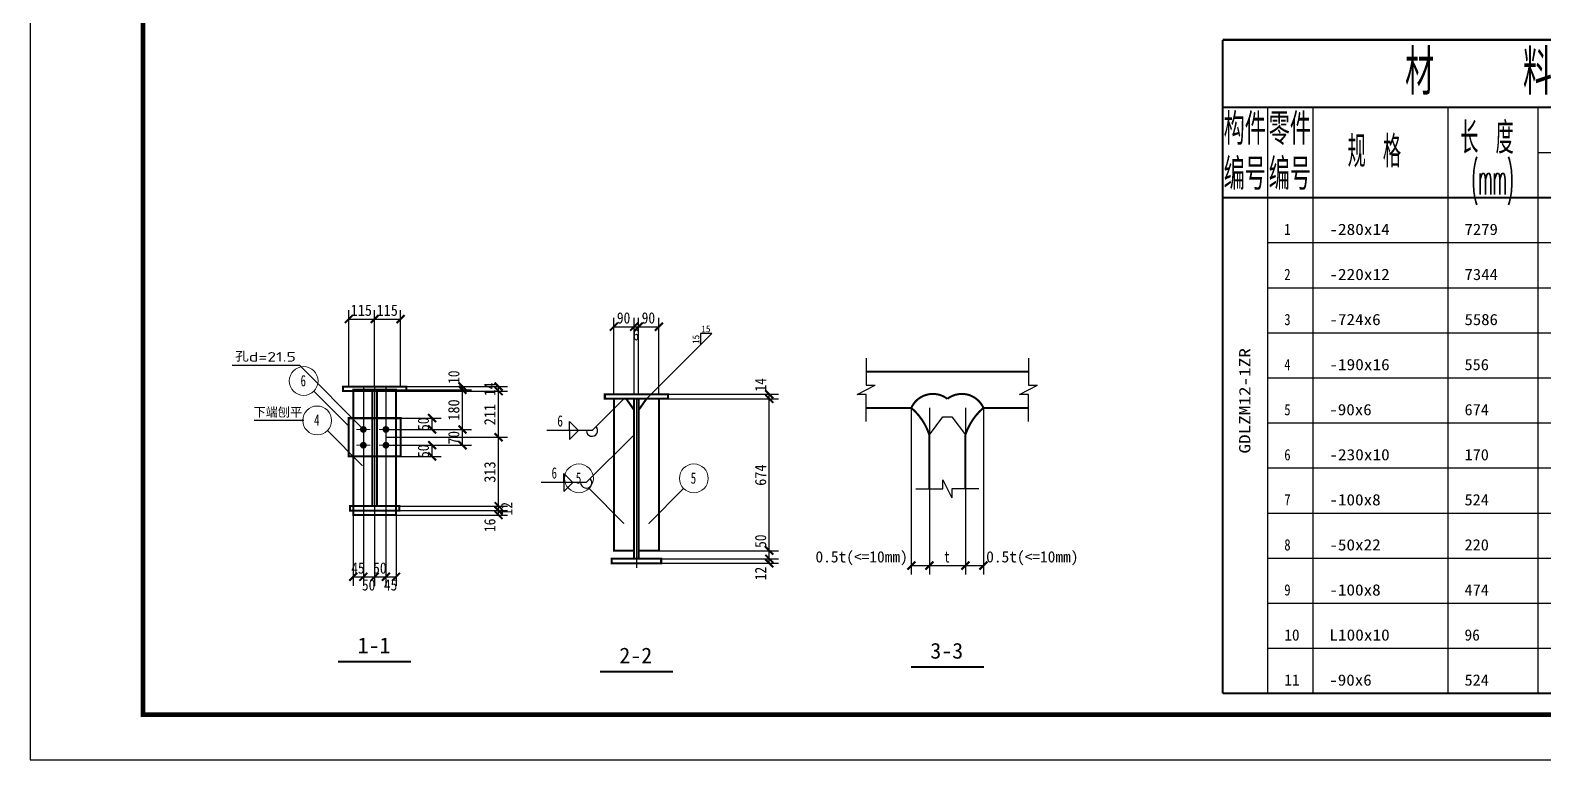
# Model space of a CAD drawing. Extents: x 69728788 to 150163257, y 20675998 to 43663798.
# Drawn here: x 75041786 to 75075370, y 20762739 to 20778925 of the extents above; entities that cross this region are included whole.
import ezdxf
from ezdxf.enums import TextEntityAlignment as Align

# ---------------------------------------------------------------- set-up
doc = ezdxf.new("R2010")
doc.units = 0
doc.header["$LTSCALE"] = 1000
doc.header["$MEASUREMENT"] = 0
doc.linetypes.add('2', pattern=[16, 12.5, -1.5, 0.5, -1.5])
doc.linetypes.add('5', pattern=[5.6, 2, -0.8, 2, -0.8])
for name, color, linetype in [('10', 7, 'CONTINUOUS'), ('320', 2, 'CONTINUOUS'), ('PUB_TITLE', 4, 'CONTINUOUS'), ('尺寸标注', 253, 'CONTINUOUS'), ('焊缝标注', 253, 'CONTINUOUS'), ('螺栓孔标注', 253, 'CONTINUOUS'), ('详图符号', 253, '2'), ('轴线__尺寸数字', 4, 'CONTINUOUS')]:
    doc.layers.add(name, color=color, linetype=linetype)
doc.layers.add('编号标注', color=9, linetype='CONTINUOUS', lineweight=18)
doc.styles.add('HZ', font='txt', dxfattribs={"width": 0.7, "height": 5, "bigfont": 'STF:宋体'})
doc.styles.add('PkpmHz', font='Pkpmeng', dxfattribs={"width": 0.7, "bigfont": 'hztxt'})

msp = doc.modelspace()

# ---------------------------------------------------------------- linework, layer by layer
at = {"layer": '10', "color": 253}
for p, q in [((75055460.6, 20770747.8), (75056660.6, 20771947.8)), ((75056660.6, 20771947.8), (75056908, 20772195.3)), ((75056908, 20772195.3), (75056660.6, 20772195.3)), ((75056660.6, 20772195.3), (75056660.6, 20771947.8))]:
    msp.add_line(p, q, dxfattribs=at)
at = {"layer": '10', "const_width": 45}
for points in [[(75048618, 20764917.8), (75050238, 20764917.8)], [(75061326.3, 20764796.6), (75062946.3, 20764796.6)], [(75054425.6, 20764691.9), (75056045.6, 20764691.9)]]:
    msp.add_lwpolyline(points, dxfattribs=at)
at = {"layer": '320', "color": 253}
msp.add_line((75047853, 20770267.8), (75046753, 20770267.8), dxfattribs=at)
at = {"layer": '320', "color": 2, "linetype": '5'}
for p, q in [((75061736.3, 20769946.6), (75062036.3, 20770346.6)), ((75062036.3, 20770346.6), (75062236.3, 20770346.6)), ((75062236.3, 20770346.6), (75062536.3, 20769946.6))]:
    msp.add_line(p, q, dxfattribs=at)
at = {"layer": '320', "const_width": 45}
for points in [[(75048728, 20771017.8), (75050128, 20771017.8), (75050128, 20770917.8), (75048728, 20770917.8), (75048728, 20771017.8)], [(75048953, 20770947.8), (75049903, 20770947.8), (75049903, 20768167.8), (75048953, 20768167.8), (75048953, 20770947.8)], [(75048953, 20770917.8), (75049903, 20770917.8)], [(75049378, 20770917.8), (75049478, 20770917.8), (75049478, 20768367.8), (75049378, 20768367.8), (75049378, 20770917.8)], [(75054535.6, 20770847.8), (75055935.6, 20770847.8), (75055935.6, 20770747.8), (75054535.6, 20770747.8), (75054535.6, 20770847.8)], [(75054735.6, 20770747.8), (75055010.6, 20770747.8), (75055185.6, 20770497.8), (75055185.6, 20767377.8), (75054735.6, 20767377.8), (75054735.6, 20770747.8)], [(75055185.6, 20770747.8), (75055285.6, 20770747.8), (75055285.6, 20767197.8), (75055185.6, 20767197.8), (75055185.6, 20770747.8)], [(75055285.6, 20770497.8), (75055460.6, 20770747.8), (75055735.6, 20770747.8), (75055735.6, 20767377.8), (75055285.6, 20767377.8), (75055285.6, 20770497.8)], [(75048853, 20770317.8), (75050003, 20770317.8), (75050003, 20769467.8), (75048853, 20769467.8), (75048853, 20770317.8)], [(75048953, 20770317.8), (75048953, 20769467.8)], [(75049903, 20770317.8), (75049903, 20769467.8)], [(75048878, 20768367.8), (75049978, 20768367.8), (75049978, 20768267.8), (75048878, 20768267.8), (75048878, 20768367.8)], [(75054685.6, 20767197.8), (75055785.6, 20767197.8), (75055785.6, 20767097.8), (75054685.6, 20767097.8), (75054685.6, 20767197.8)]]:
    msp.add_lwpolyline(points, dxfattribs=at)
at = {"layer": 'PUB_TITLE'}
msp.add_lwpolyline([(75041786, 20762739), (75130986, 20762739), (75130986, 20804739), (75041786, 20804739)], close=True, dxfattribs=at)
at = {"layer": 'PUB_TITLE', "const_width": 100}
msp.add_lwpolyline([(75044286, 20763739), (75129986, 20763739), (75129986, 20803739), (75044286, 20803739)], close=True, dxfattribs=at)
at = {"layer": '尺寸标注'}
for p, q in [((75048853, 20771017.8), (75048853, 20772717.8)), ((75049428, 20771017.8), (75049428, 20772717.8)), ((75049428, 20771017.8), (75049428, 20772717.8)), ((75050003, 20771017.8), (75050003, 20772717.8)), ((75054735.6, 20770847.8), (75054735.6, 20772547.8)), ((75055185.6, 20770847.8), (75055185.6, 20772547.8)), ((75055185.6, 20770847.8), (75055185.6, 20772547.8)), ((75055285.6, 20770847.8), (75055285.6, 20772547.8)), ((75055285.6, 20770847.8), (75055285.6, 20772547.8)), ((75055735.6, 20770847.8), (75055735.6, 20772547.8)), ((75048853, 20772517.8), (75049428, 20772517.8)), ((75049428, 20772517.8), (75050003, 20772517.8)), ((75054735.6, 20772347.8), (75055185.6, 20772347.8)), ((75055185.6, 20772347.8), (75055285.6, 20772347.8)), ((75055285.6, 20772347.8), (75055735.6, 20772347.8)), ((75049678, 20771017.8), (75051578, 20771017.8)), ((75049678, 20771017.8), (75052378, 20771017.8)), ((75049678, 20770947.8), (75051578, 20770947.8)), ((75049678, 20770947.8), (75051578, 20770947.8)), ((75049678, 20770917.8), (75052378, 20770917.8)), ((75049678, 20770917.8), (75052378, 20770917.8)), ((75051378, 20770947.8), (75051378, 20771017.8)), ((75051378, 20770067.8), (75051378, 20770947.8)), ((75052178, 20770917.8), (75052178, 20771017.8)), ((75052178, 20769892.8), (75052178, 20770917.8)), ((75055685.6, 20770847.8), (75058385.6, 20770847.8)), ((75055685.6, 20770747.8), (75058385.6, 20770747.8)), ((75055685.6, 20770747.8), (75058385.6, 20770747.8)), ((75058185.6, 20770747.8), (75058185.6, 20770847.8)), ((75058185.6, 20767377.8), (75058185.6, 20770747.8)), ((75061336.3, 20770546.6), (75061336.3, 20766846.6)), ((75061736.3, 20770546.6), (75061736.3, 20766846.6)), ((75061736.3, 20770546.6), (75061736.3, 20766846.6)), ((75062536.3, 20770546.6), (75062536.3, 20766846.6)), ((75062536.3, 20770546.6), (75062536.3, 20766846.6)), ((75062936.3, 20770546.6), (75062936.3, 20766846.6)), ((75050003, 20770317.8), (75050903, 20770317.8)), ((75050703, 20770067.8), (75050703, 20770317.8)), ((75049678, 20770067.8), (75051578, 20770067.8)), ((75049678, 20770067.8), (75051578, 20770067.8)), ((75049678, 20769892.8), (75052378, 20769892.8)), ((75049678, 20769892.8), (75052378, 20769892.8)), ((75050003, 20770067.8), (75050903, 20770067.8)), ((75051378, 20769717.8), (75051378, 20770067.8)), ((75052178, 20768367.8), (75052178, 20769892.8)), ((75049678, 20769717.8), (75051578, 20769717.8)), ((75050003, 20769717.8), (75050903, 20769717.8)), ((75050703, 20769467.8), (75050703, 20769717.8)), ((75050003, 20769467.8), (75050903, 20769467.8)), ((75048953, 20768297.8), (75048953, 20766597.8)), ((75049178, 20768297.8), (75049178, 20766597.8)), ((75049178, 20768297.8), (75049178, 20766597.8)), ((75049428, 20768297.8), (75049428, 20766597.8)), ((75049428, 20768297.8), (75049428, 20766597.8)), ((75049678, 20768367.8), (75052378, 20768367.8)), ((75049678, 20768367.8), (75052378, 20768367.8)), ((75049678, 20768297.8), (75049678, 20766597.8)), ((75049678, 20768297.8), (75049678, 20766597.8)), ((75049678, 20768267.8), (75052378, 20768267.8)), ((75049678, 20768267.8), (75052378, 20768267.8)), ((75049903, 20768297.8), (75049903, 20766597.8)), ((75052178, 20768267.8), (75052178, 20768367.8)), ((75052178, 20768167.8), (75052178, 20768267.8)), ((75049678, 20768167.8), (75052378, 20768167.8)), ((75055685.6, 20767377.8), (75058385.6, 20767377.8)), ((75055685.6, 20767377.8), (75058385.6, 20767377.8)), ((75055685.6, 20767197.8), (75058385.6, 20767197.8)), ((75055685.6, 20767197.8), (75058385.6, 20767197.8)), ((75058185.6, 20767197.8), (75058185.6, 20767377.8)), ((75058185.6, 20767097.8), (75058185.6, 20767197.8)), ((75055685.6, 20767097.8), (75058385.6, 20767097.8)), ((75061336.3, 20767046.6), (75061736.3, 20767046.6)), ((75061736.3, 20767046.6), (75062536.3, 20767046.6)), ((75062536.3, 20767046.6), (75062936.3, 20767046.6)), ((75048953, 20766797.8), (75049178, 20766797.8)), ((75049178, 20766797.8), (75049428, 20766797.8)), ((75049428, 20766797.8), (75049678, 20766797.8)), ((75049678, 20766797.8), (75049903, 20766797.8))]:
    msp.add_line(p, q, dxfattribs=at)
at = {"layer": '尺寸标注', "const_width": 45}
for points in [[(75048764.6, 20772429.5), (75048941.4, 20772606.2)], [(75049339.6, 20772429.5), (75049516.4, 20772606.2)], [(75049339.6, 20772429.5), (75049516.4, 20772606.2)], [(75049914.6, 20772429.5), (75050091.4, 20772606.2)], [(75054647.2, 20772259.4), (75054823.9, 20772436.2)], [(75055097.2, 20772259.4), (75055273.9, 20772436.2)], [(75055097.2, 20772259.4), (75055273.9, 20772436.2)], [(75055197.2, 20772259.4), (75055373.9, 20772436.2)], [(75055197.2, 20772259.4), (75055373.9, 20772436.2)], [(75055647.2, 20772259.4), (75055823.9, 20772436.2)], [(75051289.6, 20771106.2), (75051466.4, 20770929.5)], [(75051289.6, 20771036.2), (75051466.4, 20770859.5)], [(75051289.6, 20771036.2), (75051466.4, 20770859.5)], [(75052089.6, 20771106.2), (75052266.4, 20770929.5)], [(75052089.6, 20771006.2), (75052266.4, 20770829.5)], [(75052089.6, 20771006.2), (75052266.4, 20770829.5)], [(75058097.2, 20770936.2), (75058273.9, 20770759.4)], [(75058097.2, 20770836.2), (75058273.9, 20770659.4)], [(75058097.2, 20770836.2), (75058273.9, 20770659.4)], [(75050614.6, 20770406.2), (75050791.4, 20770229.5)], [(75050614.6, 20770156.2), (75050791.4, 20769979.5)], [(75051289.6, 20770156.2), (75051466.4, 20769979.5)], [(75051289.6, 20770156.2), (75051466.4, 20769979.5)], [(75052089.6, 20769981.2), (75052266.4, 20769804.5)], [(75052089.6, 20769981.2), (75052266.4, 20769804.5)], [(75050614.6, 20769806.2), (75050791.4, 20769629.5)], [(75050614.6, 20769556.2), (75050791.4, 20769379.5)], [(75051289.6, 20769806.2), (75051466.4, 20769629.5)], [(75052089.6, 20768456.2), (75052266.4, 20768279.5)], [(75052089.6, 20768456.2), (75052266.4, 20768279.5)], [(75052089.6, 20768356.2), (75052266.4, 20768179.5)], [(75052089.6, 20768356.2), (75052266.4, 20768179.5)], [(75052089.6, 20768256.2), (75052266.4, 20768079.5)], [(75058097.2, 20767466.2), (75058273.9, 20767289.4)], [(75058097.2, 20767466.2), (75058273.9, 20767289.4)], [(75058097.2, 20767286.2), (75058273.9, 20767109.4)], [(75058097.2, 20767286.2), (75058273.9, 20767109.4)], [(75058097.2, 20767186.2), (75058273.9, 20767009.4)], [(75048864.6, 20766709.5), (75049041.4, 20766886.2)], [(75049089.6, 20766709.5), (75049266.4, 20766886.2)], [(75049089.6, 20766709.5), (75049266.4, 20766886.2)], [(75049339.6, 20766709.5), (75049516.4, 20766886.2)], [(75049339.6, 20766709.5), (75049516.4, 20766886.2)], [(75049589.6, 20766709.5), (75049766.4, 20766886.2)], [(75049589.6, 20766709.5), (75049766.4, 20766886.2)], [(75049814.6, 20766709.5), (75049991.4, 20766886.2)], [(75061247.9, 20766958.2), (75061424.7, 20767135)], [(75061647.9, 20766958.2), (75061824.7, 20767135)], [(75061647.9, 20766958.2), (75061824.7, 20767135)], [(75062447.9, 20766958.2), (75062624.7, 20767135)], [(75062447.9, 20766958.2), (75062624.7, 20767135)], [(75062847.9, 20766958.2), (75063024.7, 20767135)]]:
    msp.add_lwpolyline(points, dxfattribs=at)
at = {"layer": '焊缝标注'}
for p, q in [((75054960.6, 20770747.8), (75054252, 20770042.1)), ((75053952, 20770042.1), (75053752, 20770242.1)), ((75053752, 20770042.1), (75053752, 20770242.1)), ((75054252, 20770042.1), (75053252, 20770042.1)), ((75053952, 20770042.1), (75053752, 20769842.1)), ((75053752, 20770042.1), (75053752, 20769842.1)), ((75055185.6, 20769947.8), (75054122.8, 20768889.3)), ((75054122.8, 20768889.3), (75053122.8, 20768889.3)), ((75053822.8, 20768889.3), (75053622.8, 20769089.3)), ((75053622.8, 20768889.3), (75053622.8, 20769089.3)), ((75053822.8, 20768889.3), (75053622.8, 20768689.3)), ((75053622.8, 20768889.3), (75053622.8, 20768689.3))]:
    msp.add_line(p, q, dxfattribs=at)
at = {"layer": '焊缝标注', "const_width": 75}
for points in [[(75049215.5, 20770067.8, 1), (75049140.5, 20770067.8, 1), (75049215.5, 20770067.8, 1)], [(75049215.5, 20770067.8, 1), (75049140.5, 20770067.8, 1), (75049215.5, 20770067.8, 1)], [(75049715.5, 20770067.8, 1), (75049640.5, 20770067.8, 1), (75049715.5, 20770067.8, 1)], [(75049715.5, 20770067.8, 1), (75049640.5, 20770067.8, 1), (75049715.5, 20770067.8, 1)], [(75049215.5, 20769717.8, 1), (75049140.5, 20769717.8, 1), (75049215.5, 20769717.8, 1)], [(75049215.5, 20769717.8, 1), (75049140.5, 20769717.8, 1), (75049215.5, 20769717.8, 1)], [(75049715.5, 20769717.8, 1), (75049640.5, 20769717.8, 1), (75049715.5, 20769717.8, 1)], [(75049715.5, 20769717.8, 1), (75049640.5, 20769717.8, 1), (75049715.5, 20769717.8, 1)]]:
    msp.add_lwpolyline(points, format="xyb", dxfattribs=at)
at = {"layer": '焊缝标注'}
for centre in [(75054252, 20770042.1), (75054122.8, 20768889.3)]:
    msp.add_arc(centre, 125, 180, 44.88593, dxfattribs=at)
for points in [[(75054960.6, 20770747.8), (75054879.1, 20770687.9), (75054900.3, 20770666.6)], [(75055185.6, 20769947.8), (75055104.1, 20769887.9), (75055125.3, 20769866.6)]]:
    msp.add_solid(points, dxfattribs=at)
at = {"layer": '编号标注'}
for p, q in [((75048853, 20770142.8), (75048079.3, 20770916.6)), ((75049178, 20770217.8), (75049178, 20769917.8)), ((75049678, 20770217.8), (75049678, 20769917.8)), ((75049153, 20769267.8), (75048379.3, 20770041.6)), ((75049028, 20770067.8), (75049328, 20770067.8)), ((75049178, 20769867.8), (75049178, 20769567.8)), ((75049528, 20770067.8), (75049828, 20770067.8)), ((75049678, 20769867.8), (75049678, 20769567.8)), ((75049028, 20769717.8), (75049328, 20769717.8)), ((75049528, 20769717.8), (75049828, 20769717.8)), ((75054960.6, 20767982.8), (75054186.8, 20768756.5)), ((75055510.6, 20767982.8), (75056284.3, 20768756.5))]:
    msp.add_line(p, q, dxfattribs=at)
at = {"layer": '编号标注', "const_width": 10}
for points in [[(75048858, 20770142.8, 1), (75048848, 20770142.8, 1), (75048858, 20770142.8, 1)], [(75049158, 20769267.8, 1), (75049148, 20769267.8, 1), (75049158, 20769267.8, 1)], [(75054965.6, 20767982.8, 1), (75054955.6, 20767982.8, 1), (75054965.6, 20767982.8, 1)], [(75055515.6, 20767982.8, 1), (75055505.6, 20767982.8, 1), (75055515.6, 20767982.8, 1)]]:
    msp.add_lwpolyline(points, format="xyb", dxfattribs=at)
at = {"layer": '编号标注'}
for centre in [(75047853, 20771142.8), (75048153, 20770267.8), (75053960.6, 20768982.8), (75056510.6, 20768982.8)]:
    msp.add_circle(centre, 320, dxfattribs=at)
at = {"layer": '螺栓孔标注'}
for p, q in [((75047765.5, 20771483.7), (75046265.5, 20771483.7)), ((75049178, 20770067.8), (75047765.5, 20771483.7))]:
    msp.add_line(p, q, dxfattribs=at)
at = {"layer": '螺栓孔标注', "const_width": 10}
msp.add_lwpolyline([(75049183, 20770067.8, 1), (75049173, 20770067.8, 1), (75049183, 20770067.8, 1)], format="xyb", dxfattribs=at)
at = {"layer": '详图符号'}
for p, q in [((75060336.3, 20771646.6), (75060336.3, 20771046.6)), ((75063936.3, 20771646.6), (75063936.3, 20771046.6)), ((75049178, 20771017.8), (75049178, 20768267.8)), ((75049428, 20771017.8), (75049428, 20768267.8)), ((75049678, 20771017.8), (75049678, 20768267.8)), ((75060136.3, 20770846.6), (75060536.3, 20771046.6)), ((75060336.3, 20771046.6), (75060536.3, 20771046.6)), ((75063736.3, 20770846.6), (75064136.3, 20771046.6)), ((75063936.3, 20771046.6), (75064136.3, 20771046.6)), ((75055235.6, 20770747.8), (75055235.6, 20766997.8)), ((75060336.3, 20770846.6), (75060136.3, 20770846.6)), ((75060336.3, 20770246.6), (75060336.3, 20770846.6)), ((75063936.3, 20770846.6), (75063736.3, 20770846.6)), ((75063936.3, 20770246.6), (75063936.3, 20770846.6)), ((75062036.3, 20768746.6), (75062036.3, 20768946.6)), ((75062036.3, 20768946.6), (75062236.3, 20768546.6)), ((75061436.3, 20768746.6), (75062036.3, 20768746.6)), ((75062836.3, 20768746.6), (75062236.3, 20768746.6)), ((75062236.3, 20768746.6), (75062236.3, 20768546.6))]:
    msp.add_line(p, q, dxfattribs=at)
at = {"layer": '详图符号', "color": 2, "const_width": 45}
for points in [[(75060336.3, 20771346.6), (75063936.3, 20771346.6)], [(75060336.3, 20770546.6), (75061336.3, 20770546.6)], [(75062936.3, 20770546.6), (75063936.3, 20770546.6)], [(75061736.3, 20769946.6), (75061736.3, 20768746.6)], [(75062536.3, 20769946.6), (75062536.3, 20768746.6)]]:
    msp.add_lwpolyline(points, dxfattribs=at)
at = {"layer": '详图符号', "const_width": 45}
for points in [[(75062136.3, 20770746.6, 0.4850713), (75061336.3, 20770546.6, 0.4850713)], [(75062936.3, 20770546.6, 0.4850713), (75062136.3, 20770746.6, 0.4850713)], [(75061736.3, 20769946.6, 0.1386751), (75061336.3, 20770546.6, 0.1386751)], [(75062936.3, 20770546.6, 0.1386751), (75062536.3, 20769946.6, 0.1386751)]]:
    msp.add_lwpolyline(points, format="xyb", dxfattribs=at)
at = {"layer": '轴线__尺寸数字'}
for p, q in [((75069242.4, 20777212.6), (75069242.4, 20776212.6)), ((75070242.4, 20777212.6), (75070242.4, 20776212.6)), ((75073242.4, 20777212.6), (75073242.4, 20776212.6)), ((75075242.4, 20777212.6), (75075242.4, 20776212.6)), ((75069242.4, 20776212.6), (75069242.4, 20775212.6)), ((75070242.4, 20776212.6), (75070242.4, 20775212.6)), ((75073242.4, 20776212.6), (75073242.4, 20775212.6)), ((75075242.4, 20776212.6), (75084242.4, 20776212.6)), ((75075242.4, 20776212.6), (75075242.4, 20775212.6)), ((75068242.4, 20775212.6), (75085242.4, 20775212.6)), ((75069242.4, 20775212.6), (75069242.4, 20764212.6)), ((75070242.4, 20775212.6), (75070242.4, 20764212.6)), ((75073242.4, 20775212.6), (75073242.4, 20764212.6)), ((75075242.4, 20775212.6), (75075242.4, 20764212.6)), ((75069242.4, 20774212.6), (75081742.4, 20774212.6)), ((75069242.4, 20773212.6), (75081742.4, 20773212.6)), ((75069242.4, 20772212.6), (75081742.4, 20772212.6)), ((75069242.4, 20771212.6), (75081742.4, 20771212.6)), ((75069242.4, 20770212.6), (75081742.4, 20770212.6)), ((75069242.4, 20769212.6), (75081742.4, 20769212.6)), ((75069242.4, 20768212.6), (75081742.4, 20768212.6)), ((75069242.4, 20767212.6), (75081742.4, 20767212.6)), ((75069242.4, 20766212.6), (75081742.4, 20766212.6)), ((75069242.4, 20765212.6), (75081742.4, 20765212.6)), ((75069242.4, 20764212.6), (75081742.4, 20764212.6))]:
    msp.add_line(p, q, dxfattribs=at)
at = {"layer": '轴线__尺寸数字', "const_width": 45}
for points in [[(75068242.4, 20778712.6), (75085242.4, 20778712.6)], [(75068242.4, 20778712.6), (75068242.4, 20777212.6)], [(75068242.4, 20777212.6), (75085242.4, 20777212.6)], [(75068242.4, 20777212.6), (75068242.4, 20776212.6)], [(75068242.4, 20776212.6), (75068242.4, 20775212.6)], [(75068242.4, 20775212.6), (75085242.4, 20775212.6)], [(75068242.4, 20775212.6), (75068242.4, 20764212.6)], [(75068242.4, 20764212.6), (75085242.4, 20764212.6)]]:
    msp.add_lwpolyline(points, dxfattribs=at)

# ---------------------------------------------------------------- texts
at = {"layer": '10', "color": 253, "width": 1.178672}
msp.add_text('15', height=150, dxfattribs=at).set_placement((75056676.3, 20772224.8), (75056880.3, 20772224.8), align=Align.FIT)
at = {"layer": '10', "color": 253, "width": 1.178663}
msp.add_text('15', height=150, rotation=90, dxfattribs=at).set_placement((75056631.1, 20771963.6), (75056631.1, 20772167.6), align=Align.FIT)
at = {"layer": '10'}
for s, width, p, p2 in [('1-1', 1.152218, (75049050, 20765103.3), (75049779, 20765103.3)), ('2-2', 0.902572, (75054857.6, 20764877.4), (75055586.6, 20764877.4)), ('3-3', 0.902572, (75061758.3, 20764982.1), (75062487.3, 20764982.1))]:
    msp.add_text(s, height=350, dxfattribs=dict(at, width=width)).set_placement(p, p2, align=Align.FIT)
at = {"layer": '尺寸标注'}
for s, width, p, p2 in [('115', 1.068259, (75048895.5, 20772587.8), (75049368, 20772587.8)), ('115', 1.068259, (75049470.5, 20772587.8), (75049943, 20772587.8)), ('90', 0.910002, (75054803.1, 20772417.8), (75055100.6, 20772417.8)), ('90', 0.910002, (75055353.1, 20772417.8), (75055650.6, 20772417.8)), ('6', 0.980005, (75055165.6, 20772042.8), (75055288.1, 20772042.8)), ('0.5t(<=10mm)', 0.963529, (75059210.1, 20767116.6), (75061257.6, 20767116.6)), ('t', 1.592498, (75062066.3, 20767116.6), (75062188.8, 20767116.6)), ('0.5t(<=10mm)', 0.963529, (75062997.6, 20767116.6), (75065045.1, 20767116.6)), ('45', 0.909997, (75048908, 20766867.8), (75049205.5, 20766867.8)), ('50', 0.909997, (75049395.5, 20766867.8), (75049693, 20766867.8)), ('50', 0.909997, (75049145.5, 20766492.8), (75049443, 20766492.8)), ('45', 0.909997, (75049633, 20766492.8), (75049930.5, 20766492.8))]:
    msp.add_text(s, height=250, dxfattribs=dict(at, width=width)).set_placement(p, p2, align=Align.FIT)
for s, width, p, p2 in [('10', 1.03133, (75051308, 20771079.1), (75051308, 20771376.6)), ('14', 0.998061, (75058115.6, 20770909.1), (75058115.6, 20771206.6)), ('14', 0.998061, (75052108, 20770810.3), (75052108, 20771107.8)), ('180', 0.982801, (75051308, 20770262.8), (75051308, 20770735.3)), ('211', 1.198534, (75052108, 20770160.3), (75052108, 20770632.8)), ('50', 0.909997, (75050633, 20770035.3), (75050633, 20770332.8)), ('70', 0.909997, (75051308, 20769735.3), (75051308, 20770032.8)), ('50', 0.909997, (75050633, 20769435.3), (75050633, 20769732.8)), ('313', 0.982798, (75052108, 20768885.3), (75052108, 20769357.8)), ('674', 0.893456, (75058115.6, 20768817.8), (75058115.6, 20769290.3)), ('12', 1.03133, (75052483, 20768160.3), (75052483, 20768457.8)), ('16', 1.066893, (75052108, 20767791.6), (75052108, 20768089.1)), ('50', 0.909997, (75058115.6, 20767439.1), (75058115.6, 20767736.6)), ('12', 1.03133, (75058115.6, 20766721.6), (75058115.6, 20767019.1))]:
    msp.add_text(s, height=250, rotation=90, dxfattribs=dict(at, width=width)).set_placement(p, p2, align=Align.FIT)
at = {"layer": '焊缝标注', "style": 'PkpmHz'}
for s, width, p, p2 in [('孔d=21.5', 1.235802, (75046333, 20771573.7), (75047680.5, 20771573.7)), ('下端刨平', 1.311737, (75046742, 20770333.8), (75047820, 20770333.8))]:
    msp.add_text(s, height=210, dxfattribs=dict(at, width=width)).set_placement(p, p2, align=Align.FIT)
at = {"layer": '焊缝标注', "width": 0.980005}
for p, p2 in [((75053482, 20770132.1), (75053604.5, 20770132.1)), ((75053352.8, 20768979.3), (75053475.3, 20768979.3))]:
    msp.add_text('6', height=250, dxfattribs=at).set_placement(p, p2, align=Align.FIT)
at = {"layer": '编号标注'}
for s, width, p, p2 in [('6', 0.979993, (75047783, 20771025.3), (75047905.5, 20771025.3)), ('4', 0.849327, (75048083, 20770150.3), (75048205.5, 20770150.3)), ('5', 0.910005, (75053890.6, 20768865.3), (75054013.1, 20768865.3)), ('5', 0.910005, (75056440.6, 20768865.3), (75056563.1, 20768865.3))]:
    msp.add_text(s, height=250, dxfattribs=dict(at, width=width)).set_placement(p, p2, align=Align.FIT)
at = {"layer": '轴线__尺寸数字', "style": 'HZ'}
for s, height, width, p, p2 in [('材   料   表', 1000, 0.688477, (75072292.4, 20777492.6), (75078167.4, 20777492.6)), ('构件', 700, 0.470843, (75068267.4, 20776383.6), (75069204.9, 20776383.6)), ('零件', 700, 0.470843, (75069267.4, 20776383.6), (75070204.9, 20776383.6)), ('长 度', 700, 0.477121, (75073517.4, 20776183.6), (75074704.9, 20776183.6)), ('规 格', 700, 0.477121, (75071017.4, 20775883.6), (75072204.9, 20775883.6)), ('编号', 700, 0.470843, (75068267.4, 20775383.6), (75069204.9, 20775383.6)), ('编号', 700, 0.470843, (75069267.4, 20775383.6), (75070204.9, 20775383.6)), ('(mm)', 700, 0.470843, (75073767.4, 20775283.6), (75074704.9, 20775283.6))]:
    msp.add_text(s, height=height, dxfattribs=dict(at, width=width)).set_placement(p, p2, align=Align.FIT)
at = {"layer": '轴线__尺寸数字'}
for s, width, p, p2 in [('1', 2.911924, (75069612.4, 20774382.6), (75069752.4, 20774382.6)), ('-280x14', 1.039997, (75070612.4, 20774382.6), (75071952.4, 20774382.6)), ('7279', 1.054241, (75073612.4, 20774382.6), (75074352.4, 20774382.6)), ('2', 1.039973, (75069612.4, 20773382.6), (75069752.4, 20773382.6)), ('-220x12', 1.047817, (75070612.4, 20773382.6), (75071952.4, 20773382.6)), ('7344', 1.026128, (75073612.4, 20773382.6), (75074352.4, 20773382.6)), ('3', 1.039973, (75069612.4, 20772382.6), (75069752.4, 20772382.6)), ('-724x6', 1.022066, (75070612.4, 20772382.6), (75071752.4, 20772382.6)), ('5586', 1.054241, (75073612.4, 20772382.6), (75074352.4, 20772382.6)), ('4', 0.970641, (75069612.4, 20771382.6), (75069752.4, 20771382.6)), ('-190x16', 1.088747, (75070612.4, 20771382.6), (75071952.4, 20771382.6)), ('556', 1.059615, (75073612.4, 20771382.6), (75074152.4, 20771382.6)), ('5', 1.039973, (75069612.4, 20770382.6), (75069752.4, 20770382.6)), ('-90x6', 1.018329, (75070612.4, 20770382.6), (75071552.4, 20770382.6)), ('674', 1.021084, (75073612.4, 20770382.6), (75074152.4, 20770382.6)), ('6', 1.119971, (75069612.4, 20769382.6), (75069752.4, 20769382.6)), ('-230x10', 1.047817, (75070612.4, 20769382.6), (75071952.4, 20769382.6)), ('170', 1.123192, (75073612.4, 20769382.6), (75074152.4, 20769382.6)), ('7', 1.039973, (75069612.4, 20768382.6), (75069752.4, 20768382.6)), ('-100x8', 1.0492, (75070612.4, 20768382.6), (75071752.4, 20768382.6)), ('524', 1.021084, (75073612.4, 20768382.6), (75074152.4, 20768382.6)), ('8', 1.039973, (75069612.4, 20767382.6), (75069752.4, 20767382.6)), ('-50x22', 1.01333, (75070612.4, 20767382.6), (75071752.4, 20767382.6)), ('220', 1.039993, (75073612.4, 20767382.6), (75074152.4, 20767382.6)), ('9', 1.119971, (75069612.4, 20766382.6), (75069752.4, 20766382.6)), ('-100x8', 1.0492, (75070612.4, 20766382.6), (75071752.4, 20766382.6)), ('474', 1.021084, (75073612.4, 20766382.6), (75074152.4, 20766382.6)), ('10', 1.178654, (75069612.4, 20765382.6), (75069952.4, 20765382.6)), ('L100x10', 1.16133, (75070612.4, 20765382.6), (75071952.4, 20765382.6)), ('96', 1.071504, (75073612.4, 20765382.6), (75073952.4, 20765382.6)), ('11', 1.683791, (75069612.4, 20764382.6), (75069952.4, 20764382.6)), ('-90x6', 1.018329, (75070612.4, 20764382.6), (75071552.4, 20764382.6)), ('524', 1.021084, (75073612.4, 20764382.6), (75074152.4, 20764382.6))]:
    msp.add_text(s, height=250, dxfattribs=dict(at, width=width)).set_placement(p, p2, align=Align.FIT)
at = {"layer": '轴线__尺寸数字', "width": 1.131907}
msp.add_text('GDLZM12-1ZR', height=250, rotation=90, dxfattribs=at).set_placement((75068859.9, 20769532.6), (75068859.9, 20771872.6), align=Align.FIT)

doc.saveas('drawing.dxf')
